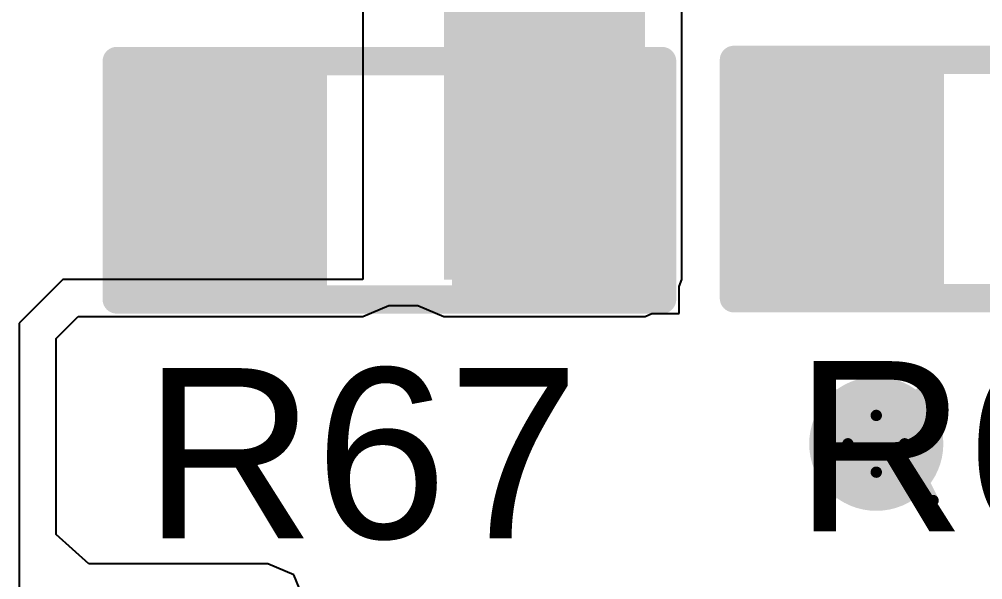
# Model space of a CAD drawing. Header units: inches. Extents: x -5 to 247, y -53 to 67.
# Drawn here: x 28.956 to 33.265, y -8.873 to -6.364 of the extents above; entities that cross this region are included whole.
import ezdxf

# ---------------------------------------------------------------- set-up
doc = ezdxf.new("R2010")
doc.units = ezdxf.units.IN
for name, color, linetype in [('Board Outline', 216, 'Continuous'), ('Bottom Layer', 5, 'Continuous'), ('Drill Drawing', 1, 'Continuous'), ('Top Layer', 1, 'Continuous'), ('Top Overlay', 2, 'Continuous'), ('Top Paste', 8, 'Continuous'), ('Top Solder', 216, 'Continuous'), ('Via Holes', 16, 'Continuous')]:
    doc.layers.add(name, color=color, linetype=linetype)
doc.styles.add('Arial', font='', dxfattribs={"height": 0.2})
doc.styles.get('Arial').set_extended_font_data('Arial')

# ---------------------------------------------------------------- blocks, each defined once
blk = doc.blocks.new('R___0603_83')
at = {"layer": 'Top Layer'}
for points in [[(-0.381, 0.4445), (-0.381, -0.4445), (-1.143, -0.4445), (-1.143, 0.4445)], [(1.143, 0.4445), (1.143, -0.4445), (0.381, -0.4445), (0.381, 0.4445)]]:
    blk.add_hatch(color=1, dxfattribs=at).paths.add_polyline_path(points)
at = {"layer": 'Top Paste'}
for points in [[(-0.381, 0.4445), (-0.381, -0.4445), (-1.143, -0.4445), (-1.143, 0.4445)], [(1.143, 0.4445), (1.143, -0.4445), (0.381, -0.4445), (0.381, 0.4445)]]:
    blk.add_hatch(color=8, dxfattribs=at).paths.add_polyline_path(points)
at = {"layer": 'Top Solder'}
for points in [[(-0.2794, 0.5461), (-0.2794, -0.5461), (-1.2446, -0.5461), (-1.2446, 0.5461)], [(1.2446, 0.5461), (1.2446, -0.5461), (0.2794, -0.5461), (0.2794, 0.5461)]]:
    blk.add_hatch(color=216, dxfattribs=at).paths.add_polyline_path(points)
at = {"layer": 'Top Overlay'}
for points in [[(1.2192, 0.5334, 0.127, 0.127, 0), (-1.2192, 0.5334, 0.127, 0.127, 0)], [(-1.2192, 0.5334, 0.127, 0.127, 0), (-1.2192, -0.5334, 0.127, 0.127, 0)], [(1.2192, 0.5334, 0.127, 0.127, 0), (1.2192, -0.5334, 0.127, 0.127, 0)], [(1.2192, -0.5334, 0.127, 0.127, 0), (-1.2192, -0.5334, 0.127, 0.127, 0)]]:
    blk.add_lwpolyline(points, format="xyseb", dxfattribs=at)
for points in [[(-1.25095, 0.5334, 0.0635, 0.0635, 1), (-1.18745, 0.5334, 0.0635, 0.0635, 1)], [(-1.25095, 0.5334, 0.0635, 0.0635, 1), (-1.18745, 0.5334, 0.0635, 0.0635, 1)], [(1.18745, 0.5334, 0.0635, 0.0635, 1), (1.25095, 0.5334, 0.0635, 0.0635, 1)], [(1.18745, 0.5334, 0.0635, 0.0635, 1), (1.25095, 0.5334, 0.0635, 0.0635, 1)], [(-1.25095, -0.5334, 0.0635, 0.0635, 1), (-1.18745, -0.5334, 0.0635, 0.0635, 1)], [(-1.25095, -0.5334, 0.0635, 0.0635, 1), (-1.18745, -0.5334, 0.0635, 0.0635, 1)], [(1.18745, -0.5334, 0.0635, 0.0635, 1), (1.25095, -0.5334, 0.0635, 0.0635, 1)], [(1.18745, -0.5334, 0.0635, 0.0635, 1), (1.25095, -0.5334, 0.0635, 0.0635, 1)]]:
    blk.add_lwpolyline(points, format="xyseb", close=True, dxfattribs=at)
blk = doc.blocks.new('R___0603_84')
at = {"layer": 'Top Layer'}
for points in [[(-0.381, 0.4445), (-0.381, -0.4445), (-1.143, -0.4445), (-1.143, 0.4445)], [(1.143, 0.4445), (1.143, -0.4445), (0.381, -0.4445), (0.381, 0.4445)]]:
    blk.add_hatch(color=1, dxfattribs=at).paths.add_polyline_path(points)
at = {"layer": 'Top Paste'}
for points in [[(-0.381, 0.4445), (-0.381, -0.4445), (-1.143, -0.4445), (-1.143, 0.4445)], [(1.143, 0.4445), (1.143, -0.4445), (0.381, -0.4445), (0.381, 0.4445)]]:
    blk.add_hatch(color=8, dxfattribs=at).paths.add_polyline_path(points)
at = {"layer": 'Top Solder'}
for points in [[(-0.2794, 0.5461), (-0.2794, -0.5461), (-1.2446, -0.5461), (-1.2446, 0.5461)], [(1.2446, 0.5461), (1.2446, -0.5461), (0.2794, -0.5461), (0.2794, 0.5461)]]:
    blk.add_hatch(color=216, dxfattribs=at).paths.add_polyline_path(points)
at = {"layer": 'Top Overlay'}
for points in [[(-1.2192, 0.5334, 0.127, 0.127, 0), (-1.2192, -0.5334, 0.127, 0.127, 0)], [(1.2192, 0.5334, 0.127, 0.127, 0), (-1.2192, 0.5334, 0.127, 0.127, 0)], [(1.2192, 0.5334, 0.127, 0.127, 0), (1.2192, -0.5334, 0.127, 0.127, 0)], [(1.2192, -0.5334, 0.127, 0.127, 0), (-1.2192, -0.5334, 0.127, 0.127, 0)]]:
    blk.add_lwpolyline(points, format="xyseb", dxfattribs=at)
for points in [[(-1.25095, 0.5334, 0.0635, 0.0635, 1), (-1.18745, 0.5334, 0.0635, 0.0635, 1)], [(-1.25095, 0.5334, 0.0635, 0.0635, 1), (-1.18745, 0.5334, 0.0635, 0.0635, 1)], [(1.18745, 0.5334, 0.0635, 0.0635, 1), (1.25095, 0.5334, 0.0635, 0.0635, 1)], [(1.18745, 0.5334, 0.0635, 0.0635, 1), (1.25095, 0.5334, 0.0635, 0.0635, 1)], [(-1.25095, -0.5334, 0.0635, 0.0635, 1), (-1.18745, -0.5334, 0.0635, 0.0635, 1)], [(-1.25095, -0.5334, 0.0635, 0.0635, 1), (-1.18745, -0.5334, 0.0635, 0.0635, 1)], [(1.18745, -0.5334, 0.0635, 0.0635, 1), (1.25095, -0.5334, 0.0635, 0.0635, 1)], [(1.18745, -0.5334, 0.0635, 0.0635, 1), (1.25095, -0.5334, 0.0635, 0.0635, 1)]]:
    blk.add_lwpolyline(points, format="xyseb", close=True, dxfattribs=at)

msp = doc.modelspace()

# ---------------------------------------------------------------- hatches: boundary and pattern name
at = {"layer": 'Bottom Layer'}
h = msp.add_hatch(color=5, dxfattribs=at)
edge = h.paths.add_edge_path()
edge.add_arc((32.7886, -8.2641), 0.3, 0, 360)
at = {"layer": 'Top Layer'}
msp.add_hatch(color=1, dxfattribs=at).paths.add_polyline_path([(30.8552, -7.5291), (31.7544, -7.5291), (31.7544, -5.461), (30.8552, -5.461)])
h = msp.add_hatch(color=1, dxfattribs=at)
edge = h.paths.add_edge_path()
edge.add_arc((32.7886, -8.2641), 0.3, 0, 360)
at = {"layer": 'Via Holes'}
h = msp.add_hatch(color=7, dxfattribs=at)
edge = h.paths.add_edge_path()
edge.add_arc((32.7886, -8.2641), 0.15, 0, 360)

# ---------------------------------------------------------------- linework, layer by layer
at = {"layer": 'Board Outline'}
msp.add_lwpolyline([(49.772, 6.3476, 0.254, 0.254, -0.6504), (32.1175, -53.0547, 0.254, 0.254, 0)], format="xyseb", dxfattribs=at)
at = {"layer": 'Drill Drawing'}
for points in [[(32.5346, -8.0101, 0.0508, 0.0508, 0), (32.7886, -8.1371, 0.0508, 0.0508, 0)], [(32.5346, -8.0101, 0.0508, 0.0508, 0), (32.6616, -8.2641, 0.0508, 0.0508, 0)], [(32.7886, -8.1371, 0.0508, 0.0508, 0), (33.0426, -8.0101, 0.0508, 0.0508, 0)], [(32.9156, -8.2641, 0.0508, 0.0508, 0), (33.0426, -8.0101, 0.0508, 0.0508, 0)], [(32.5346, -8.5181, 0.0508, 0.0508, 0), (32.6616, -8.2641, 0.0508, 0.0508, 0)], [(32.9156, -8.2641, 0.0508, 0.0508, 0), (33.0426, -8.5181, 0.0508, 0.0508, 0)], [(32.5346, -8.5181, 0.0508, 0.0508, 0), (32.7886, -8.3911, 0.0508, 0.0508, 0)], [(32.7886, -8.3911, 0.0508, 0.0508, 0), (33.0426, -8.5181, 0.0508, 0.0508, 0)]]:
    msp.add_lwpolyline(points, format="xyseb", dxfattribs=at)
for points in [[(32.5219, -8.0101, 0.0254, 0.0254, 1), (32.5473, -8.0101, 0.0254, 0.0254, 1)], [(32.5219, -8.0101, 0.0254, 0.0254, 1), (32.5473, -8.0101, 0.0254, 0.0254, 1)], [(33.0299, -8.0101, 0.0254, 0.0254, 1), (33.0553, -8.0101, 0.0254, 0.0254, 1)], [(33.0299, -8.0101, 0.0254, 0.0254, 1), (33.0553, -8.0101, 0.0254, 0.0254, 1)], [(32.7759, -8.1371, 0.0254, 0.0254, 1), (32.8013, -8.1371, 0.0254, 0.0254, 1)], [(32.7759, -8.1371, 0.0254, 0.0254, 1), (32.8013, -8.1371, 0.0254, 0.0254, 1)], [(32.6489, -8.2641, 0.0254, 0.0254, 1), (32.6743, -8.2641, 0.0254, 0.0254, 1)], [(32.6489, -8.2641, 0.0254, 0.0254, 1), (32.6743, -8.2641, 0.0254, 0.0254, 1)], [(32.9029, -8.2641, 0.0254, 0.0254, 1), (32.9283, -8.2641, 0.0254, 0.0254, 1)], [(32.9029, -8.2641, 0.0254, 0.0254, 1), (32.9283, -8.2641, 0.0254, 0.0254, 1)], [(32.7759, -8.3911, 0.0254, 0.0254, 1), (32.8013, -8.3911, 0.0254, 0.0254, 1)], [(32.7759, -8.3911, 0.0254, 0.0254, 1), (32.8013, -8.3911, 0.0254, 0.0254, 1)], [(32.5219, -8.5181, 0.0254, 0.0254, 1), (32.5473, -8.5181, 0.0254, 0.0254, 1)], [(32.5219, -8.5181, 0.0254, 0.0254, 1), (32.5473, -8.5181, 0.0254, 0.0254, 1)], [(33.0299, -8.5181, 0.0254, 0.0254, 1), (33.0553, -8.5181, 0.0254, 0.0254, 1)], [(33.0299, -8.5181, 0.0254, 0.0254, 1), (33.0553, -8.5181, 0.0254, 0.0254, 1)]]:
    msp.add_lwpolyline(points, format="xyseb", close=True, dxfattribs=at)
at = {"layer": 'Top Layer'}
for p, q in [((30.4927, -5.461), (30.4927, -7.5291)), ((31.9194, -7.5291), (31.9194, -5.461)), ((29.1509, -7.5291), (28.956, -7.7241)), ((30.4927, -7.5291), (29.1509, -7.5291)), ((31.9068, -7.5595), (31.9194, -7.5291)), ((31.9068, -7.6815), (31.9068, -7.5595)), ((30.4927, -7.6941), (30.6093, -7.6458)), ((30.6093, -7.6458), (30.7385, -7.6458)), ((30.7385, -7.6458), (30.7385, -7.6458)), ((30.7385, -7.6458), (30.8552, -7.6941)), ((29.121, -7.7924), (29.2193, -7.6941)), ((29.2193, -7.6941), (30.4927, -7.6941)), ((30.8552, -7.6941), (31.7544, -7.6941)), ((31.7544, -7.6941), (31.7848, -7.6815)), ((31.7848, -7.6815), (31.9068, -7.6815)), ((28.956, -7.7241), (28.956, -11.0998)), ((29.121, -8.6701), (29.121, -7.7924)), ((29.2672, -8.802), (29.121, -8.6701)), ((30.0672, -8.802), (29.2672, -8.802)), ((30.1838, -8.8503), (30.0672, -8.802)), ((30.2322, -8.967), (30.1838, -8.8503))]:
    msp.add_line(p, q, dxfattribs=at)

# ---------------------------------------------------------------- block references
at = {"rotation": 180}
for name, p in [('R___0603_83', (30.6114, -7.0846)), ('R___0603_84', (33.3715, -7.0793))]:
    msp.add_blockref(name, p, dxfattribs=at)

# ---------------------------------------------------------------- texts
at = {"layer": 'Top Overlay', "style": 'Arial'}
for s, p in [('R66', (32.4217, -8.6561)), ('R67', (29.5097, -8.6873))]:
    msp.add_text(s, height=0.762, dxfattribs=at).set_placement(p)

doc.saveas('drawing.dxf')
